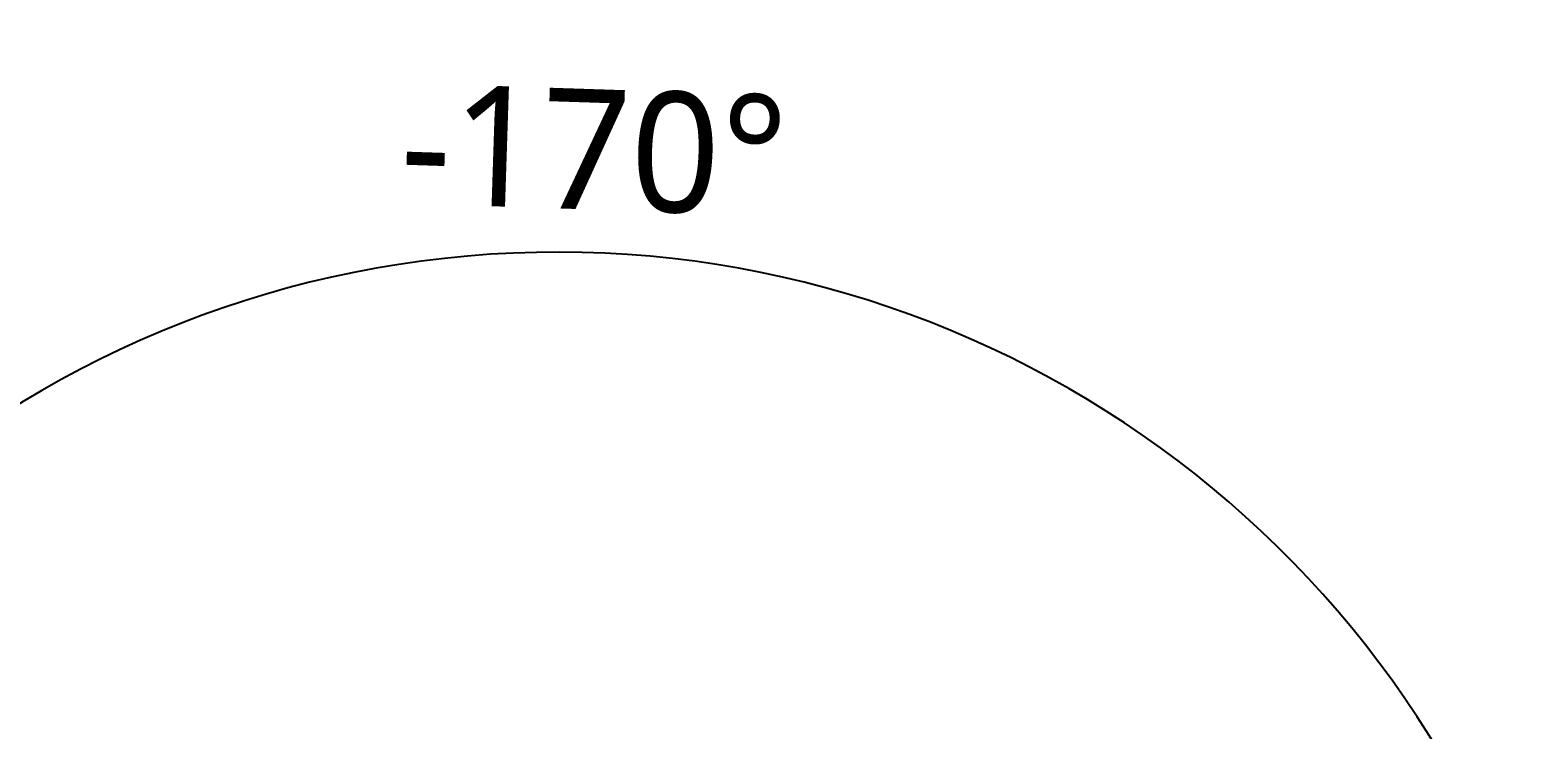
# Model space of a CAD drawing. Header units: millimetres. Extents: x 5828 to 6704, y 123 to 421.
# Drawn here: x 6600.34 to 6618.91, y 241.24 to 249.96 of the extents above; entities that cross this region are included whole.
import ezdxf

# ---------------------------------------------------------------- set-up
doc = ezdxf.new("R2010")
doc.units = ezdxf.units.MM
doc.layers.add('尺寸标注', color=7, linetype='Continuous')
doc.layers.add('运动范围', color=7, linetype='Continuous')
doc.styles.add('微软雅黑', font='msyh.ttc', dxfattribs={"height": 1.5})
doc.dimstyles.new('尺寸标注_1_15比例', dxfattribs={"dimtxt": 1.5, "dimasz": 1.25, "dimexe": 0.5, "dimexo": 0.4, "dimgap": 0.5, "dimtad": 1, "dimdec": 1, "dimlfac": 15, "dimdsep": 46, "dimtxsty": '微软雅黑', "dimcen": 0.09, "dimadec": 0, "dimazin": 0, "dimtp": 0.01, "dimtm": 0.01, "dimtfac": 1, "dimtdec": 1, "dimtofl": 0, "dimtmove": 0, "dimatfit": 3, "dimfxl": 1, "dimtolj": 1, "dimarcsym": 0})

# ---------------------------------------------------------------- blocks, each defined once
blk = doc.blocks.new('*D964')
at = {"layer": 'Defpoints', "color": 0}
for p in [(6599.87, 245.078), (6642.775, 240.683), (6560.752, 234.366), (6606.948, 234.372), (6651.964, 234.366)]:
    blk.add_point(p, dxfattribs=at)
at = {"layer": '尺寸标注', "color": 0, "lineweight": -2}
blk.add_arc((6606.914, 234.366), 12.821, 15.5792, 174.4115, dxfattribs=at)
at = {"layer": '尺寸标注', "color": 0}
for points in [[(6619.06, 237.763), (6619.467, 237.855), (6619.54, 236.59)], [(6593.946, 235.624), (6594.362, 235.604), (6594.093, 234.366)]]:
    blk.add_solid(points, dxfattribs=at)
at = {"layer": '尺寸标注', "color": 0, "insert": (6607.376, 248.458), "char_height": 1.5, "attachment_point": 5, "rotation": 358.1233, "style": '微软雅黑'}
blk.add_mtext('\\A1;-\\A1;170%%d', dxfattribs=at)

msp = doc.modelspace()

# ---------------------------------------------------------------- linework, layer by layer
at = {"layer": '运动范围', "color": 0}
msp.add_arc((6606.9481, 234.3658), 36.38, 10, 350, dxfattribs=at)

# ---------------------------------------------------------------- dimensions: what is measured, and where the dimension line sits
at = {"layer": '尺寸标注'}
dim = msp.add_angular_dim_2l(base=(6599.8696, 245.0776), line1=((6560.7519, 234.3658), (6651.9644, 234.3658)), line2=((6642.7754, 240.6831), (6606.9481, 234.3718)), text='\\A1;-<>', dimstyle='尺寸标注_1_15比例', override={"dimtxsty": '微软雅黑'}, dxfattribs=at)
dim.commit()
dim.dimension.update_dxf_attribs({"geometry": '*D964', "text_midpoint": (6607.3339, 247.1795), "dimtype": 162})

doc.saveas('drawing.dxf')
